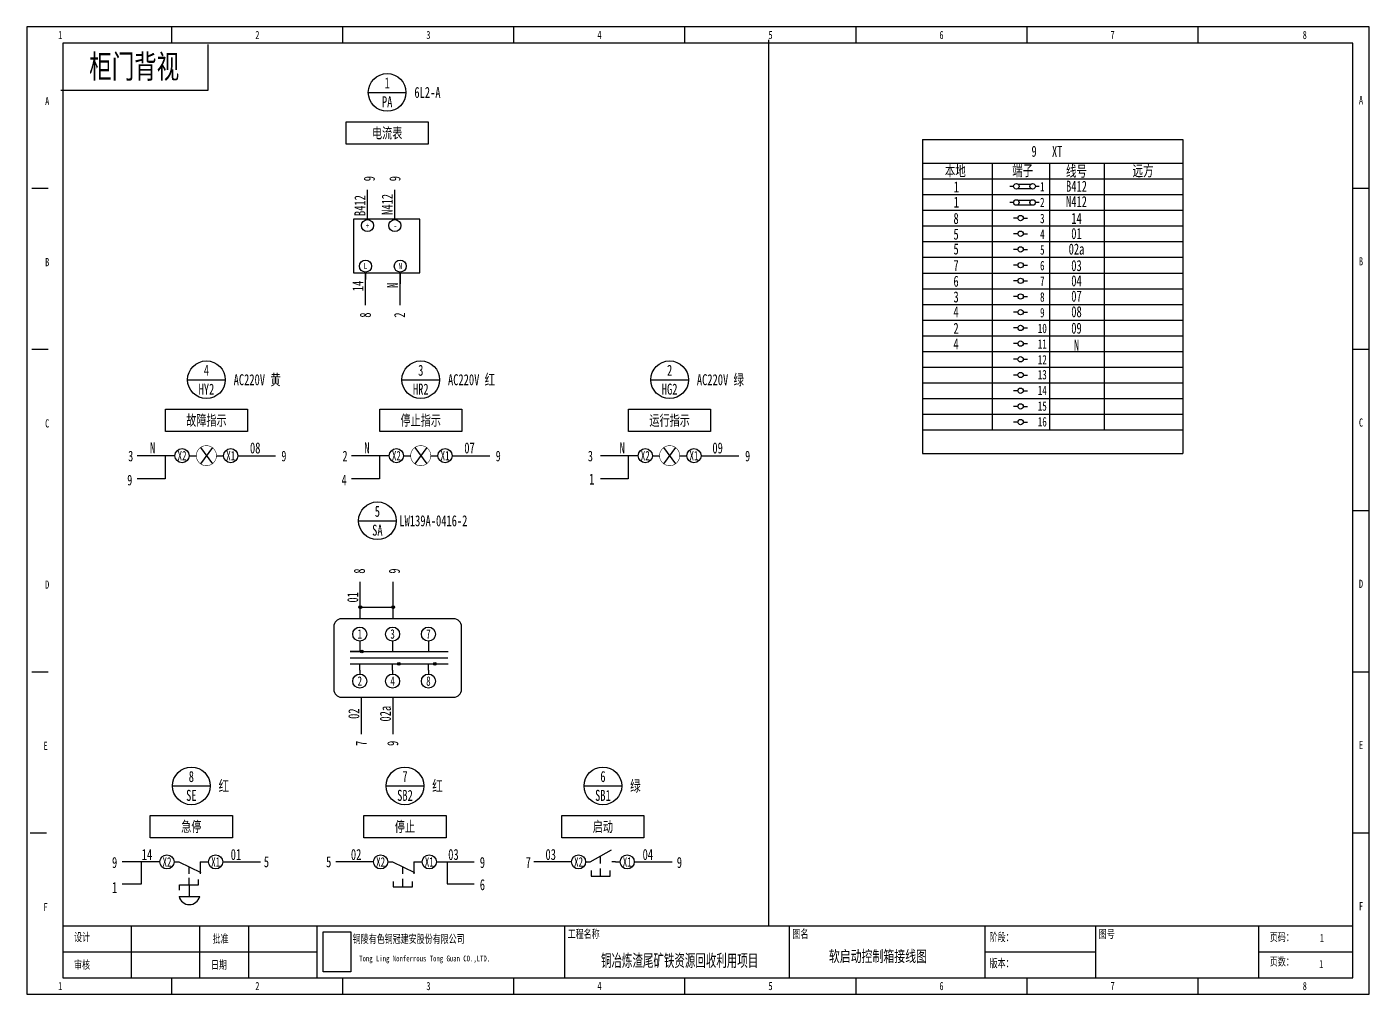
# Model space of a CAD drawing. Header units: millimetres. Extents: x 401220 to 2750366, y -101310 to 943175.
# Drawn here: x 1387354 to 1447973, y 279885 to 323583 of the extents above; entities that cross this region are included whole.
import ezdxf
from ezdxf.enums import TextEntityAlignment as Align

# ---------------------------------------------------------------- set-up
doc = ezdxf.new("R2010")
doc.units = ezdxf.units.MM
doc.linetypes.add('事故照明', pattern=[800, 600, 0, -200, 0])
doc.layers.add('SW', color=8, linetype='Continuous', lineweight=20)
doc.styles.add('IDQSTYLE', font='NSimSun.ttf', dxfattribs={"width": 0.7})
doc.styles.add('标准', font='NSimSun.ttf', dxfattribs={"width": 0.667})

msp = doc.modelspace()

# ---------------------------------------------------------------- hatches: boundary and pattern name
h = msp.add_hatch(color=256)
h.dxf.hatch_style = 1
h.paths.add_polyline_path([(1402475.82452, 297360.98523, 0.4142135624), (1402412.70683, 297424.10291), (1402412.70683, 297297.86755, 0.4142135624)])
h.paths.add_polyline_path([(1402412.70683, 297424.10291, 0.4142135624), (1402349.58915, 297360.98523, 0.4142135624), (1402412.70683, 297297.86755)])
h = msp.add_hatch(color=256)
h.dxf.hatch_style = 1
h.paths.add_polyline_path([(1403964.47824, 297360.98523, 0.4142135624), (1403901.36056, 297424.10291), (1403901.36056, 297297.86755, 0.4142135624)])
h.paths.add_polyline_path([(1403901.36056, 297424.10291, 0.4142135624), (1403838.24288, 297360.98523, 0.4142135624), (1403901.36056, 297297.86755)])
h = msp.add_hatch(color=256)
h.dxf.hatch_style = 1
h.paths.add_polyline_path([(1402549.81219, 295368.79678, 1), (1402426.7895, 295368.79678)])
h.paths.add_polyline_path([(1402426.7895, 295368.79678, 1), (1402549.81219, 295368.79678)])
h = msp.add_hatch(color=256)
h.dxf.hatch_style = 1
h.paths.add_polyline_path([(1404094.49238, 294801.51967), (1404217.51508, 294801.51967, 1)])
h.paths.add_polyline_path([(1404217.51508, 294801.51967), (1404094.49238, 294801.51967, 1)])
h = msp.add_hatch(color=256)
h.dxf.hatch_style = 1
h.paths.add_polyline_path([(1405711.78945, 294801.51967), (1405834.81214, 294801.51967, 1)])
h.paths.add_polyline_path([(1405834.81214, 294801.51967), (1405711.78945, 294801.51967, 1)])

# ---------------------------------------------------------------- linework, layer by layer
at = {"ltscale": 4}
for p, q in [((1393901.5004, 322847.67224), (1393901.5004, 323583.33771)), ((1401625.98778, 322847.67224), (1401625.98778, 323583.33771)), ((1409350.47517, 322847.67224), (1409350.47517, 323583.33771)), ((1417074.96255, 322847.67224), (1417074.96255, 323583.33771)), ((1424799.44993, 322847.67224), (1424799.44993, 323583.33771)), ((1432523.93731, 322847.67224), (1432523.93731, 323583.33771)), ((1440248.42469, 322847.67224), (1440248.42469, 323583.33771)), ((1387574.77741, 316300.24961), (1388310.44287, 316300.24961)), ((1431914.53628, 316376.93179), (1431747.45884, 316376.93179)), ((1433067.50372, 316377.04034), (1432900.42628, 316377.04034)), ((1447237.2466, 316300.24961), (1447972.91207, 316300.24961)), ((1431914.20694, 315647.91165), (1431747.1295, 315647.91165)), ((1433067.17439, 315648.0202), (1432900.09695, 315648.0202)), ((1432112.19447, 314945.73174), (1431912.84433, 314945.73174)), ((1432351.41464, 314945.73174), (1432550.76478, 314945.73174)), ((1432112.19449, 314236.63535), (1431912.84435, 314236.63535)), ((1432351.41466, 314236.63535), (1432550.7648, 314236.63535)), ((1432112.19451, 313527.53896), (1431912.84437, 313527.53896)), ((1432351.41467, 313527.53896), (1432550.76481, 313527.53896)), ((1432112.19447, 312818.44258), (1431912.84433, 312818.44258)), ((1432112.19447, 312818.44258), (1431912.84433, 312818.44258)), ((1432351.41464, 312818.44258), (1432550.76478, 312818.44258)), ((1432351.41464, 312818.44258), (1432550.76478, 312818.44258)), ((1432112.19449, 312109.34619), (1431912.84435, 312109.34619)), ((1432351.41466, 312109.34619), (1432550.7648, 312109.34619)), ((1432112.19451, 311400.2498), (1431912.84437, 311400.2498)), ((1432351.41467, 311400.2498), (1432550.76481, 311400.2498)), ((1432112.19447, 310691.15341), (1431912.84433, 310691.15341)), ((1432351.41464, 310691.15341), (1432550.76478, 310691.15341)), ((1432112.19447, 309982.05703), (1431912.84433, 309982.05703)), ((1432351.41464, 309982.05703), (1432550.76478, 309982.05703)), ((1432112.19456, 309272.96064), (1431912.84442, 309272.96064)), ((1432351.41473, 309272.96064), (1432550.76487, 309272.96064)), ((1387574.77741, 309017.16151), (1388310.44287, 309017.16151)), ((1432112.19447, 308563.86425), (1431912.84433, 308563.86425)), ((1432351.41464, 308563.86425), (1432550.76478, 308563.86425)), ((1447237.2466, 309017.16151), (1447972.91207, 309017.16151)), ((1432112.19449, 307854.76786), (1431912.84435, 307854.76786)), ((1432351.41466, 307854.76786), (1432550.7648, 307854.76786)), ((1432112.19451, 307145.67148), (1431912.84437, 307145.67148)), ((1432351.41467, 307145.67148), (1432550.76481, 307145.67148)), ((1432112.19449, 306436.57509), (1431912.84435, 306436.57509)), ((1432351.41466, 306436.57509), (1432550.7648, 306436.57509)), ((1432112.19451, 305727.4787), (1431912.84437, 305727.4787)), ((1432351.41467, 305727.4787), (1432550.76481, 305727.4787)), ((1447237.2466, 301734.0734), (1447972.91207, 301734.0734)), ((1387574.77741, 294450.9853), (1388310.44287, 294450.9853)), ((1447237.2466, 294450.9853), (1447972.91207, 294450.9853)), ((1387501.21086, 287167.8972), (1388236.87632, 287167.8972)), ((1447237.2466, 287167.8972), (1447972.91207, 287167.8972)), ((1388972.54179, 282974.60405), (1447237.2466, 282974.60405)), ((1392062.33674, 282974.60405), (1392062.33674, 280620.47456)), ((1395152.13169, 282974.60405), (1395152.13169, 280620.47456)), ((1397359.12809, 282974.60405), (1397359.12809, 280620.47456)), ((1400448.92304, 282974.60405), (1400448.92304, 280620.47456)), ((1411631.03811, 282974.60405), (1411631.03811, 280620.47456)), ((1421783.22152, 282974.60405), (1421783.22152, 280620.47456)), ((1430611.2071, 282974.60405), (1430611.2071, 280620.47456)), ((1435613.73226, 282974.60405), (1435613.73226, 280620.47456)), ((1442970.38691, 282974.60405), (1442970.38691, 280620.47456)), ((1388972.54179, 281797.53931), (1400448.92304, 281797.53931)), ((1430611.2071, 281797.53931), (1435613.73226, 281797.53931)), ((1442970.38691, 281797.53931), (1447237.2466, 281797.53931)), ((1393901.5004, 279884.8091), (1393901.5004, 280620.47456)), ((1401625.98778, 279884.8091), (1401625.98778, 280620.47456)), ((1409350.47517, 279884.8091), (1409350.47517, 280620.47456)), ((1417074.96255, 279884.8091), (1417074.96255, 280620.47456)), ((1424799.44993, 279884.8091), (1424799.44993, 280620.47456)), ((1432523.93731, 279884.8091), (1432523.93731, 280620.47456)), ((1440248.42469, 279884.8091), (1440248.42469, 280620.47456))]:
    msp.add_line(p, q, dxfattribs=at)
for p, q in [((1397169.90174, 322847.67224), (1388972.54179, 322847.67224)), ((1420848.91454, 322995.36428), (1420848.91454, 282974.60405)), ((1388884.2501, 320729.92087), (1395544.43876, 320729.92087)), ((1402774.43283, 320622.29691), (1404476.26416, 320622.29691)), ((1401772.88524, 319291.7624), (1405477.81176, 319291.7624)), ((1401772.88524, 318282.22356), (1401772.88524, 319291.7624)), ((1405477.81176, 319291.7624), (1405477.81176, 318282.22356)), ((1405477.81176, 318282.22356), (1401772.88524, 318282.22356)), ((1427805.67353, 318489.95979), (1427805.67355, 317426.31521)), ((1427805.67353, 318489.95979), (1439151.21573, 318489.95979)), ((1428212.25448, 318489.95979), (1439557.79669, 318489.95979)), ((1439557.79669, 318489.95979), (1439557.79671, 317426.31521)), ((1427805.67355, 317426.31521), (1439557.79671, 317426.31521)), ((1427805.67355, 317426.31521), (1427805.67357, 316717.21882)), ((1430942.60078, 317426.31521), (1430942.6008, 316717.21882)), ((1433530.4774, 317426.31521), (1433530.47742, 316717.21882)), ((1436013.48214, 317426.31521), (1436013.48216, 316717.21882)), ((1439557.79671, 317426.31521), (1439557.79673, 316717.21882)), ((1427805.6741, 316717.21874), (1427805.67412, 316008.12235)), ((1427805.6741, 316717.21874), (1427805.67412, 316008.12235)), ((1427805.6741, 316717.21874), (1439151.2163, 316717.21874)), ((1428212.25506, 316717.21874), (1439557.79726, 316717.21874)), ((1430942.60135, 316717.21874), (1430942.60137, 316008.12235)), ((1432110.78192, 316481.34346), (1432703.72567, 316481.14403)), ((1433530.47797, 316717.21874), (1433530.47799, 316008.12235)), ((1436012.31532, 316717.21874), (1436012.31534, 316008.12235)), ((1439557.79726, 316717.21874), (1439557.79728, 316008.12235)), ((1439557.79726, 316717.21874), (1439557.79728, 316008.12235)), ((1402737.14644, 314902.14693), (1402737.14644, 316221.60595)), ((1403970.21446, 314902.14693), (1403970.21446, 316221.60595)), ((1427805.67412, 316008.12235), (1427805.67414, 315299.02596)), ((1427805.67412, 316008.12235), (1427805.67414, 315299.02596)), ((1427805.67412, 316008.12235), (1439151.21632, 316008.12235)), ((1428212.25508, 316008.12235), (1439557.79728, 316008.12235)), ((1430942.60137, 316008.12235), (1430942.60139, 315299.02596)), ((1432112.06504, 316273.39618), (1432703.6557, 316273.12893)), ((1433530.47799, 316008.12235), (1433530.47801, 315299.02596)), ((1436012.31534, 316008.12235), (1436012.31536, 315299.02596)), ((1439557.79728, 316008.12235), (1439557.7973, 315299.02596)), ((1439557.79728, 316008.12235), (1439557.7973, 315299.02596)), ((1403970.21446, 314902.14693), (1403970.21446, 315785.15493)), ((1427805.67357, 315299.02605), (1427805.67359, 314589.92966)), ((1427805.67357, 315299.02605), (1427805.67359, 314589.92966)), ((1427805.67357, 315299.02605), (1439151.21577, 315299.02605)), ((1427805.67414, 315299.02596), (1439151.21634, 315299.02596)), ((1428212.25453, 315299.02605), (1439557.79673, 315299.02605)), ((1428212.2551, 315299.02596), (1439557.7973, 315299.02596)), ((1430942.60082, 315299.02605), (1430942.60084, 314589.92966)), ((1432110.45259, 315752.32332), (1432703.39633, 315752.12389)), ((1432111.73571, 315544.37604), (1432703.32637, 315544.10879)), ((1433530.47744, 315299.02605), (1433530.47746, 314589.92966)), ((1436012.3148, 315299.02605), (1436012.31481, 314589.92966)), ((1439557.79673, 315299.02605), (1439557.79675, 314589.92966)), ((1439557.79673, 315299.02605), (1439557.79675, 314589.92966)), ((1427805.67359, 314589.92966), (1427805.67361, 313880.83327)), ((1427805.67359, 314589.92966), (1427805.67361, 313880.83327)), ((1427805.67359, 314589.92966), (1439151.21579, 314589.92966)), ((1428212.25455, 314589.92966), (1439557.79675, 314589.92966)), ((1430942.60084, 314589.92966), (1430942.60086, 313880.83327)), ((1433530.47746, 314589.92966), (1433530.47748, 313880.83327)), ((1436012.31481, 314589.92966), (1436012.31483, 313880.83327)), ((1439557.79675, 314589.92966), (1439557.79677, 313880.83327)), ((1439557.79675, 314589.92966), (1439557.79677, 313880.83327)), ((1427805.67361, 313880.83327), (1427805.67363, 313171.73689)), ((1427805.67361, 313880.83327), (1427805.67363, 313171.73689)), ((1427805.67361, 313880.83327), (1439151.21581, 313880.83327)), ((1428212.25457, 313880.83327), (1439557.79677, 313880.83327)), ((1430942.60086, 313880.83327), (1430942.60087, 313171.73689)), ((1433530.47748, 313880.83327), (1433530.4775, 313171.73689)), ((1436012.31483, 313880.83327), (1436012.31485, 313171.73689)), ((1439557.79677, 313880.83327), (1439557.79679, 313171.73689)), ((1439557.79677, 313880.83327), (1439557.79679, 313171.73689)), ((1427805.67363, 313171.73689), (1427805.67365, 312462.6405)), ((1427805.67363, 313171.73689), (1427805.67365, 312462.6405)), ((1427805.67363, 313171.73689), (1439151.21583, 313171.73689)), ((1428212.25459, 313171.73689), (1439557.79679, 313171.73689)), ((1430942.60087, 313171.73689), (1430942.60089, 312462.6405)), ((1433530.4775, 313171.73689), (1433530.47751, 312462.6405)), ((1436012.31485, 313171.73689), (1436012.31487, 312462.6405)), ((1439557.79679, 313171.73689), (1439557.79681, 312462.6405)), ((1439557.79679, 313171.73689), (1439557.79681, 312462.6405)), ((1402647.9022, 312475.68594), (1402647.9022, 312173.28594)), ((1402647.9022, 311156.22692), (1402647.9022, 312475.68594)), ((1402647.9022, 311014.29958), (1402647.9022, 312333.75859)), ((1404216.52623, 312475.68594), (1404216.52623, 311979.74994)), ((1404216.52623, 311156.22692), (1404216.52623, 312475.68594)), ((1404216.52623, 311014.29958), (1404216.52623, 312333.75859)), ((1427805.67365, 312462.6405), (1427805.67367, 311753.54411)), ((1427805.67365, 312462.6405), (1427805.67367, 311753.54411)), ((1427805.67365, 312462.6405), (1439151.21585, 312462.6405)), ((1428212.25461, 312462.6405), (1439557.79681, 312462.6405)), ((1430942.60089, 312462.6405), (1430942.60091, 311753.54411)), ((1433530.47751, 312462.6405), (1433530.47753, 311753.54411)), ((1436012.31487, 312462.6405), (1436012.31489, 311753.54411)), ((1439557.79681, 312462.6405), (1439557.79683, 311753.54411)), ((1439557.79681, 312462.6405), (1439557.79683, 311753.54411)), ((1427805.67367, 311753.54411), (1427805.67369, 311044.44772)), ((1427805.67367, 311753.54411), (1427805.67369, 311044.44772)), ((1427805.67367, 311753.54411), (1439151.21587, 311753.54411)), ((1428212.25463, 311753.54411), (1439557.79683, 311753.54411)), ((1430942.60091, 311753.54411), (1430942.60093, 311044.44772)), ((1433530.47753, 311753.54411), (1433530.47755, 311044.44772)), ((1436012.31489, 311753.54411), (1436012.31491, 311044.44772)), ((1439557.79683, 311753.54411), (1439557.79685, 311044.44772)), ((1439557.79683, 311753.54411), (1439557.79685, 311044.44772)), ((1427805.67369, 311044.44772), (1427805.67371, 310335.35134)), ((1427805.67369, 311044.44772), (1427805.67371, 310335.35134)), ((1427805.67369, 311044.44772), (1439151.21589, 311044.44772)), ((1428212.25465, 311044.44772), (1439557.79685, 311044.44772)), ((1430942.60093, 311044.44772), (1430942.60095, 310335.35134)), ((1433530.47755, 311044.44772), (1433530.47757, 310335.35134)), ((1436012.31491, 311044.44772), (1436012.31493, 310335.35134)), ((1439557.79685, 311044.4477), (1439557.79687, 310335.35131)), ((1427805.67371, 310335.35134), (1427805.67372, 309626.25495)), ((1427805.67371, 310335.35134), (1427805.67372, 309626.25495)), ((1427805.67371, 310335.35134), (1439151.21591, 310335.35134)), ((1428212.25466, 310335.35134), (1439557.79687, 310335.35134)), ((1430942.60095, 310335.35134), (1430942.60097, 309626.25495)), ((1433530.47757, 310335.35134), (1433530.47759, 309626.25495)), ((1436012.31493, 310335.35134), (1436012.31495, 309626.25495)), ((1439557.79687, 310335.35131), (1439557.79688, 309626.25493)), ((1427805.67372, 309626.25495), (1427805.67374, 308917.15856)), ((1427805.67372, 309626.25495), (1427805.67374, 308917.15856)), ((1427805.67372, 309626.25495), (1439151.21593, 309626.25495)), ((1428212.25468, 309626.25495), (1439557.79688, 309626.25495)), ((1430942.60097, 309626.25495), (1430942.60099, 308917.15856)), ((1433530.47759, 309626.25495), (1433530.47761, 308917.15856)), ((1436012.31495, 309626.25495), (1436012.31497, 308917.15856)), ((1439557.79688, 309626.25495), (1439557.7969, 308917.15856)), ((1439557.79688, 309626.25495), (1439557.7969, 308917.15856)), ((1427805.67374, 308917.15856), (1427805.67376, 308208.06217)), ((1427805.67374, 308917.15856), (1427805.67376, 308208.06217)), ((1427805.67374, 308917.15856), (1439151.21594, 308917.15856)), ((1428212.2547, 308917.15856), (1439557.7969, 308917.15856)), ((1430942.60099, 308917.15856), (1430942.60101, 308208.06217)), ((1433530.47761, 308917.15856), (1433530.47763, 308208.06217)), ((1436012.31497, 308917.15856), (1436012.31499, 308208.06217)), ((1439557.7969, 308917.15856), (1439557.79692, 308208.06217)), ((1439557.7969, 308917.15856), (1439557.79692, 308208.06217)), ((1427805.67376, 308208.06217), (1427805.67378, 307498.96579)), ((1427805.67376, 308208.06217), (1427805.67378, 307498.96579)), ((1427805.67376, 308208.06217), (1439151.21596, 308208.06217)), ((1428212.25472, 308208.06217), (1439557.79692, 308208.06217)), ((1430942.60101, 308208.06217), (1430942.60103, 307498.96579)), ((1433530.47763, 308208.06217), (1433530.47765, 307498.96579)), ((1436012.31499, 308208.06217), (1436012.315, 307498.96579)), ((1439557.79692, 308208.06217), (1439557.79694, 307498.96579)), ((1439557.79692, 308208.06217), (1439557.79694, 307498.96579)), ((1394612.6561, 307643.00494), (1396314.48743, 307643.00494)), ((1404292.11421, 307643.00494), (1405993.94554, 307643.00494)), ((1415532.09376, 307643.00494), (1417233.92509, 307643.00494)), ((1427805.67378, 307498.96579), (1427805.6738, 306789.8694)), ((1427805.67378, 307498.96579), (1427805.6738, 306789.8694)), ((1427805.67378, 307498.96579), (1439151.21598, 307498.96579)), ((1428212.25474, 307498.96579), (1439557.79694, 307498.96579)), ((1430942.60103, 307498.96579), (1430942.60105, 306789.8694)), ((1433530.47765, 307498.96579), (1433530.47767, 306789.8694)), ((1436012.315, 307498.96579), (1436012.31502, 306789.8694)), ((1439557.79694, 307498.96579), (1439557.79696, 306789.8694)), ((1439557.79694, 307498.96579), (1439557.79696, 306789.8694)), ((1427805.67376, 306789.8694), (1427805.67378, 306080.77301)), ((1427805.67376, 306789.8694), (1427805.67378, 306080.77301)), ((1427805.67376, 306789.8694), (1439151.21596, 306789.8694)), ((1427805.6738, 306789.8694), (1439151.216, 306789.8694)), ((1428212.25472, 306789.8694), (1439557.79692, 306789.8694)), ((1428212.25476, 306789.8694), (1439557.79696, 306789.8694)), ((1430942.60101, 306789.8694), (1430942.60103, 306080.77301)), ((1433530.47763, 306789.8694), (1433530.47765, 306080.77301)), ((1436012.31499, 306789.8694), (1436012.315, 306080.77301)), ((1439557.79692, 306789.8694), (1439557.79694, 306080.77301)), ((1439557.79692, 306789.8694), (1439557.79694, 306080.77301)), ((1393611.1085, 306312.47043), (1397316.03502, 306312.47043)), ((1393611.1085, 305302.93159), (1393611.1085, 306312.47043)), ((1397316.03502, 306312.47043), (1397316.03502, 305302.93159)), ((1403290.56661, 306312.47043), (1406995.49313, 306312.47043)), ((1403290.56661, 305302.93159), (1403290.56661, 306312.47043)), ((1406995.49313, 306312.47043), (1406995.49313, 305302.93159)), ((1414530.54617, 306312.47043), (1418235.47269, 306312.47043)), ((1414530.54617, 305302.93159), (1414530.54617, 306312.47043)), ((1418235.47269, 306312.47043), (1418235.47269, 305302.93159)), ((1427805.67378, 306080.77301), (1427805.6738, 305371.67662)), ((1427805.67378, 306080.77301), (1427805.6738, 305371.67662)), ((1427805.67378, 306080.77301), (1439151.21598, 306080.77301)), ((1428212.25474, 306080.77301), (1439557.79694, 306080.77301)), ((1430942.60103, 306080.77301), (1430942.60105, 305371.67662)), ((1433530.47765, 306080.77301), (1433530.47767, 305371.67662)), ((1436012.315, 306080.77301), (1436012.31502, 305371.67662)), ((1439557.79694, 306080.77301), (1439557.79696, 305371.67662)), ((1439557.79694, 306080.77301), (1439557.79696, 305371.67662)), ((1397316.03502, 305302.93159), (1393611.1085, 305302.93159)), ((1406995.49313, 305302.93159), (1403290.56661, 305302.93159)), ((1418235.47269, 305302.93159), (1414530.54617, 305302.93159)), ((1427805.6738, 305371.67662), (1427805.67382, 304662.58024)), ((1427805.6738, 305371.67662), (1427805.67382, 304662.58024)), ((1427805.6738, 305371.67662), (1439151.216, 305371.67662)), ((1427805.67384, 305371.67662), (1427805.67387, 304308.03204)), ((1427805.67385, 305017.12843), (1427805.67387, 304308.03204)), ((1427805.67385, 305017.12843), (1427805.67387, 304308.03204)), ((1428212.25476, 305371.67662), (1439557.79696, 305371.67662)), ((1439557.79696, 305371.67662), (1439557.79698, 304662.58024)), ((1439557.79696, 305371.67662), (1439557.79698, 304662.58024)), ((1439557.797, 305371.67662), (1439557.79703, 304308.03204)), ((1395189.86109, 304574.03578), (1395734.44711, 303847.92108)), ((1404869.3192, 304574.03578), (1405413.90522, 303847.92108)), ((1416109.29875, 304574.03578), (1416653.88478, 303847.92108)), ((1427805.67387, 304308.03204), (1439151.21607, 304308.03204)), ((1428212.25483, 304308.03204), (1439557.79703, 304308.03204)), ((1394045.37899, 304210.97826), (1392343.54766, 304210.97826)), ((1393595.32003, 304210.97826), (1393595.32003, 303161.16961)), ((1394682.14788, 304210.97837), (1394894.87699, 304210.97843)), ((1394894.87699, 304210.97843), (1395008.33241, 304210.97843)), ((1395915.97579, 304210.97843), (1396029.43121, 304210.97843)), ((1396029.43121, 304210.97843), (1396242.15993, 304210.97837)), ((1396881.76454, 304210.97826), (1398583.59587, 304210.97826)), ((1403724.8371, 304210.97826), (1402023.00577, 304210.97826)), ((1403274.77814, 304210.97826), (1403274.77814, 303161.16961)), ((1404361.60599, 304210.97837), (1404574.3351, 304210.97843)), ((1404574.3351, 304210.97843), (1404687.79052, 304210.97843)), ((1405595.4339, 304210.97843), (1405708.88932, 304210.97843)), ((1405708.88932, 304210.97843), (1405921.61804, 304210.97837)), ((1406561.22265, 304210.97826), (1408263.05398, 304210.97826)), ((1414964.81665, 304210.97826), (1413262.98532, 304210.97826)), ((1414514.7577, 304210.97826), (1414514.7577, 303161.16961)), ((1415601.58555, 304210.97837), (1415814.31465, 304210.97843)), ((1415814.31465, 304210.97843), (1415927.77008, 304210.97843)), ((1416835.41345, 304210.97843), (1416948.86887, 304210.97843)), ((1416948.86887, 304210.97843), (1417161.5976, 304210.97837)), ((1417801.2022, 304210.97826), (1419503.03353, 304210.97826)), ((1393595.32003, 303161.16961), (1392343.54766, 303161.16961)), ((1403274.77814, 303161.16961), (1402023.00577, 303161.16961)), ((1414514.7577, 303161.16961), (1413262.98532, 303161.16961)), ((1402332.86981, 301270.91902), (1404034.70114, 301270.91902)), ((1402412.70683, 296844.38789), (1402412.70683, 298505.92839)), ((1403901.36056, 296844.38789), (1403901.36056, 298505.92839)), ((1402412.70683, 297360.98523), (1403901.36056, 297360.98523)), ((1401212.94614, 296489.83969), (1401212.94614, 293653.45414)), ((1405254.08053, 296844.38789), (1401567.49433, 296844.38789)), ((1405148.29204, 296844.38789), (1401567.49433, 296844.38789)), ((1406630.22056, 296844.38789), (1402943.63436, 296844.38789)), ((1406524.43207, 296844.38789), (1402943.63436, 296844.38789)), ((1406984.76855, 293653.45414), (1406984.76855, 296489.83969)), ((1402389.41432, 295828.89147), (1402389.41432, 295652.4353)), ((1403871.21948, 295828.89147), (1403871.21948, 295652.4353)), ((1405488.51654, 295828.89147), (1405488.51654, 295652.4353)), ((1402389.4143, 295368.79674), (1401947.8811, 295368.79678)), ((1401947.8811, 295368.79678), (1406386.60569, 295368.79678)), ((1402389.41432, 295652.4353), (1402389.4143, 295368.79674)), ((1403871.21948, 295652.4353), (1403871.21945, 295368.79674)), ((1405488.51654, 295652.4353), (1405488.51652, 295368.79674)), ((1401947.88105, 294801.51967), (1406379.30908, 294801.51967)), ((1402389.41423, 294517.88108), (1402389.41425, 294801.51963)), ((1403871.21938, 294517.88108), (1403871.21941, 294801.51963)), ((1405488.51645, 294517.88108), (1405488.51647, 294801.51963)), ((1402389.41432, 294517.88108), (1402389.41432, 294344.33744)), ((1403871.21948, 294517.88108), (1403871.21948, 294344.33744)), ((1405488.51654, 294517.88108), (1405488.51654, 294344.33744)), ((1401567.49433, 293298.90595), (1405217.90349, 293298.90595)), ((1402472.95183, 291637.36545), (1402472.95183, 293298.90595)), ((1402943.63436, 293298.90595), (1406630.22036, 293298.90595)), ((1403896.16475, 291637.36545), (1403896.16475, 293298.90595)), ((1393932.31505, 289291.07868), (1395634.14638, 289291.07868)), ((1403580.14547, 289291.07868), (1405281.9768, 289291.07868)), ((1412519.02977, 289291.07868), (1414220.8611, 289291.07868)), ((1392930.76745, 287960.54417), (1396635.69397, 287960.54417)), ((1392930.76745, 286951.00533), (1392930.76745, 287960.54417)), ((1396635.69397, 287960.54417), (1396635.69397, 286951.00533)), ((1402578.59788, 287960.54417), (1406283.5244, 287960.54417)), ((1402578.59788, 286951.00533), (1402578.59788, 287960.54417)), ((1406283.5244, 287960.54417), (1406283.5244, 286951.00533)), ((1411517.48218, 287960.54417), (1415222.4087, 287960.54417)), ((1411517.48218, 286951.00533), (1411517.48218, 287960.54417)), ((1415222.4087, 287960.54417), (1415222.4087, 286951.00533)), ((1396635.69397, 286951.00533), (1392930.76745, 286951.00533)), ((1406283.5244, 286951.00533), (1402578.59788, 286951.00533)), ((1415222.4087, 286951.00533), (1411517.48218, 286951.00533)), ((1412801.25066, 285859.05216), (1413756.95013, 286406.10548)), ((1393365.03794, 285859.052), (1391663.20661, 285859.052)), ((1392514.12227, 285859.052), (1392514.12227, 284846.91507)), ((1394001.80683, 285859.05211), (1394214.53594, 285859.05216)), ((1394214.53594, 285859.05216), (1395213.30744, 285385.12825)), ((1394683.49158, 285324.23523), (1394683.49158, 285636.5295)), ((1395182.68668, 285859.05216), (1395182.6866, 285326.91679)), ((1395182.68668, 285859.05216), (1395561.81889, 285859.05211)), ((1396201.42349, 285859.052), (1397903.25482, 285859.052)), ((1403012.86836, 285859.052), (1401311.03703, 285859.052)), ((1403649.63726, 285859.05211), (1403862.36637, 285859.05216)), ((1403862.36637, 285859.05216), (1404861.13787, 285385.12825)), ((1404333.56248, 285323.17212), (1404333.56248, 285635.46638)), ((1404830.5171, 285859.05216), (1404830.51702, 285326.91679)), ((1404830.5171, 285859.05216), (1405209.64931, 285859.05211)), ((1405849.25391, 285859.052), (1407551.08524, 285859.052)), ((1406341.6709, 285859.052), (1406341.6709, 284969.61927)), ((1411951.75266, 285859.052), (1410249.92133, 285859.052)), ((1412588.52156, 285859.05211), (1412801.25066, 285859.05216)), ((1413267.23207, 285783.98731), (1413267.23207, 286117.80427)), ((1413267.23207, 285220.65807), (1413267.23207, 285554.47503)), ((1413935.80488, 285859.05216), (1413766.5057, 285859.05216)), ((1413935.80488, 285859.05216), (1414148.53361, 285859.05211)), ((1414788.13821, 285859.052), (1416489.96954, 285859.052)), ((1394680.51735, 284823.54287), (1394680.51735, 285135.83713)), ((1395112.90197, 284823.54287), (1395112.90197, 285067.04084)), ((1403901.17785, 284971.14671), (1403901.17785, 284727.64873)), ((1404333.56248, 284727.64873), (1404333.56248, 285087.567)), ((1404765.9471, 284727.64873), (1404765.9471, 284971.14671)), ((1406341.6709, 284969.61927), (1406341.6709, 284869.39542)), ((1412834.84745, 285464.15605), (1412834.84745, 285220.65807)), ((1412834.84745, 285220.65807), (1413699.61669, 285220.65807)), ((1413699.61669, 285220.65807), (1413699.61669, 285464.15605)), ((1392514.12227, 284846.91507), (1391663.20661, 284846.91507)), ((1394226.84362, 284303.26682), (1395159.7596, 284303.26682)), ((1394248.13272, 284590.25038), (1394248.13272, 284823.54287)), ((1394248.13272, 284823.54287), (1395112.90197, 284823.54287)), ((1394680.51735, 284823.54287), (1394680.51735, 284303.26682)), ((1403901.17785, 284727.64873), (1404765.9471, 284727.64873)), ((1406341.6709, 284869.39542), (1407551.08524, 284869.39542))]:
    msp.add_line(p, q)
at = {"linetype": '事故照明'}
msp.add_line((1401947.88105, 295080.06144), (1406364.71585, 295080.06144), dxfattribs=at)
at = {"ltscale": 4}
for points in [[(1387354.07777, 279884.8091), (1447972.91207, 279884.8091), (1447972.91207, 323583.33771), (1387354.07777, 323583.33771)], [(1388972.54179, 280620.47456), (1447237.2466, 280620.47456), (1447237.2466, 322847.67224), (1388972.54179, 322847.67224)]]:
    msp.add_lwpolyline(points, close=True, dxfattribs=at)
for points in [[(1395544.43876, 320729.92087), (1395544.43876, 322790.78305)], [(1395734.44711, 304574.03578), (1395189.86109, 303847.92108)], [(1405413.90522, 304574.03578), (1404869.3192, 303847.92108)], [(1416653.88478, 304574.03578), (1416109.29875, 303847.92108)]]:
    msp.add_lwpolyline(points)
for points in [[(1402107.66749, 314902.14693), (1402107.66749, 312475.68594), (1405103.46399, 312475.68594), (1405103.46399, 314902.14693)], [(1400736.7646, 282707.19141), (1401992.28702, 282707.19141), (1401992.28702, 280887.30447), (1400736.7646, 280887.30447)]]:
    msp.add_lwpolyline(points, close=True)
at = {"const_width": 22.69108}
for points in [[(1395008.33241, 304210.97843, 1), (1395915.97579, 304210.97843, 1)], [(1404687.79052, 304210.97843, 1), (1405595.4339, 304210.97843, 1)], [(1415927.77008, 304210.97843, 1), (1416835.41345, 304210.97843, 1)]]:
    msp.add_lwpolyline(points, format="xyb", close=True, dxfattribs=at)
for centre, radius in [((1403625.3485, 320622.29691), 850.91567), ((1402737.14644, 314602.77093), 272.16), ((1403970.21446, 314602.77093), 272.16), ((1402647.9022, 312775.06194), 272.16), ((1404216.52623, 312775.06194), 272.16), ((1395463.57176, 307643.00494), 850.91567), ((1405143.02987, 307643.00494), 850.91567), ((1416383.00943, 307643.00494), 850.91567), ((1394363.05451, 304210.97837), 319.09337), ((1396561.25331, 304210.97837), 319.09337), ((1404042.51262, 304210.97837), 319.09337), ((1406240.71142, 304210.97837), 319.09337), ((1415282.49217, 304210.97837), 319.09337), ((1417480.69097, 304210.97837), 319.09337), ((1403183.78547, 301270.91902), 850.91567), ((1402412.70683, 297360.98523), 63.11768), ((1403901.36056, 297360.98523), 63.11768), ((1402389.41432, 296147.98485), 319.09337), ((1403871.21948, 296147.98485), 319.09337), ((1405488.51654, 296147.98485), 319.09337), ((1402488.30085, 295368.79678), 61.51135), ((1404156.00373, 294801.51967), 61.51135), ((1405773.30079, 294801.51967), 61.51135), ((1402389.41432, 294025.24407), 319.09337), ((1403871.21948, 294025.24407), 319.09337), ((1405488.51654, 294025.24407), 319.09337), ((1394783.23071, 289291.07868), 850.91567), ((1404431.06114, 289291.07868), 850.91567), ((1413369.94544, 289291.07868), 850.91567), ((1393682.71346, 285859.05211), 319.09337), ((1395880.91226, 285859.05211), 319.09337), ((1403330.54388, 285859.05211), 319.09337), ((1405528.74269, 285859.05211), 319.09337), ((1412269.42818, 285859.05211), 319.09337), ((1414467.62698, 285859.05211), 319.09337)]:
    msp.add_circle(centre, radius)
at = {"ltscale": 4}
for centre, radius in [((1432040.43499, 316376.93179), 125.89871), ((1432774.52757, 316377.04034), 125.89871), ((1432040.10566, 315647.91165), 125.89871), ((1432774.19823, 315648.0202), 125.89871), ((1432231.80455, 314945.73174), 119.61008), ((1432231.80457, 314236.63535), 119.61008), ((1432231.80459, 313527.53896), 119.61008), ((1432231.80455, 312818.44258), 119.61008), ((1432231.80455, 312818.44258), 119.61008), ((1432231.80457, 312109.34619), 119.61008), ((1432231.80459, 311400.2498), 119.61008), ((1432231.80455, 310691.15341), 119.61008), ((1432231.80455, 309982.05703), 119.61008), ((1432231.80465, 309272.96064), 119.61008), ((1432231.80455, 308563.86425), 119.61008), ((1432231.80457, 307854.76786), 119.61008), ((1432231.80459, 307145.67148), 119.61008), ((1432231.80457, 306436.57509), 119.61008), ((1432231.80459, 305727.4787), 119.61008)]:
    msp.add_circle(centre, radius, dxfattribs=at)
for centre, radius, start, end in [((1401567.49433, 296489.83969), 354.54819, 90, 180), ((1406630.22036, 296489.83969), 354.54819, 0, 90), ((1401567.49433, 293653.45414), 354.54819, 180, 270), ((1406630.22036, 293653.45414), 354.54819, 270, 0), ((1394693.30161, 284407.26976), 477.91178, 192.5692546098, 347.4307453902)]:
    msp.add_arc(centre, radius, start, end)
for p in [(1395462.1541, 304210.97843), (1405141.61221, 304210.97843), (1416381.59176, 304210.97843)]:
    msp.add_point(p)

# ---------------------------------------------------------------- texts
at = {"style": 'IDQSTYLE', "width": 0.7}
for s, p in [('1', (1388862.19197, 322921.23879)), ('2', (1397763.74409, 322921.23879)), ('3', (1405488.23147, 322921.23879)), ('4', (1413212.71886, 322921.23879)), ('5', (1420937.20624, 322921.23879)), ('6', (1428661.69362, 322921.23879)), ('7', (1436386.181, 322921.23879)), ('8', (1445067.03348, 322921.23879)), ('A', (1388273.6596, 319941.79366)), ('A', (1447605.07934, 319978.57693)), ('B', (1388273.6596, 312658.70556)), ('B', (1447605.07934, 312695.48883)), ('C', (1388273.6596, 305375.61745)), ('C', (1447605.07934, 305412.40073)), ('D', (1388273.6596, 298092.52935)), ('D', (1447605.07934, 298129.31263)), ('E', (1388200.09305, 290809.44125)), ('E', (1447605.07934, 290846.22452)), ('F', (1388200.09305, 283526.35315)), ('F', (1447605.07934, 283563.13642)), ('1', (1388862.19197, 279958.37564)), ('2', (1397763.74409, 279958.37564)), ('3', (1405488.23147, 279958.37564)), ('4', (1413212.71886, 279958.37564)), ('5', (1420937.20624, 279958.37564)), ('6', (1428661.69362, 279958.37564)), ('7', (1436386.181, 279958.37564)), ('8', (1445067.03348, 279958.37564))]:
    msp.add_text(s, height=368.5684, dxfattribs=at).set_placement(p, align=Align.BOTTOM_CENTER)
msp.add_text('柜门背视', height=1063.644581, dxfattribs=at).set_placement((1392203.02989, 321811.60536), align=Align.MIDDLE)
for s, height, p in [('1', 496.36747, (1403625.3485, 321047.75474)), ('PA', 496.367471, (1403625.3485, 320196.83908)), ('电流表', 478.640062, (1403625.3485, 318785.92395)), ('9', 496.36747, (1432842.5834, 317960.15798)), ('XT', 496.367471, (1433885.0256, 317958.1375)), ('1', 496.36747, (1429334.27887, 316350.8416)), ('1', 425.45783, (1433212.10848, 316362.67055)), ('1', 496.36747, (1429334.27887, 315664.3408)), ('2', 425.45783, (1433212.1085, 315653.57416)), ('+', 272.16, (1402737.14644, 314602.77093)), ('8', 496.36747, (1429318.35206, 314928.41116)), ('3', 425.45783, (1433212.10799, 314926.00095)), ('-', 272.16, (1403991.92376, 314602.77093)), ('5', 496.36747, (1429318.35206, 314219.31477)), ('4', 425.45783, (1433212.10801, 314216.90456)), ('5', 496.36747, (1429318.35206, 313547.56958)), ('5', 425.45783, (1433212.10803, 313507.80817)), ('@N421', 0.141819, (1433530.47748, 313526.28508)), ('L', 272.16, (1402647.9022, 312775.06194)), ('N', 272.16, (1404216.52623, 312775.06194)), ('7', 496.36747, (1429318.3521, 312801.12199)), ('6', 425.45783, (1433212.10804, 312798.71178)), ('6', 496.36747, (1429318.35212, 312092.02561)), ('7', 425.45783, (1433212.10806, 312089.6154)), ('3', 496.36747, (1429318.35206, 311382.92922)), ('8', 425.45783, (1433212.10808, 311380.51901)), ('4', 496.36747, (1429318.35206, 310710.03053)), ('9', 425.45783, (1433212.1081, 310671.42262)), ('2', 496.36747, (1429318.35217, 309964.73751)), ('10', 425.457833, (1433212.10812, 309962.32623)), ('4', 496.36747, (1429318.35206, 309255.64005)), ('11', 425.457833, (1433212.10814, 309253.22985)), ('12', 425.457833, (1433212.10816, 308544.13346)), ('4', 496.36747, (1395463.57176, 308068.46278)), ('3', 496.36747, (1405143.02987, 308068.46278)), ('2', 496.36747, (1416383.00943, 308068.46278)), ('13', 425.457833, (1433212.10814, 307871.48876)), ('HY2', 496.367471, (1395463.57176, 307217.54711)), ('HR2', 496.367471, (1405143.02987, 307217.54711)), ('HG2', 496.367471, (1416383.00943, 307217.54711)), ('14', 425.457833, (1433212.10816, 307162.39237)), ('15', 425.457833, (1433212.10814, 306453.29599)), ('故障指示', 478.640062, (1395463.57176, 305807.70101)), ('停止指示', 478.640062, (1405143.02987, 305807.70101)), ('运行指示', 478.640062, (1416383.00943, 305806.63198)), ('16', 425.457833, (1433212.10816, 305744.1996)), ('3', 478.64006, (1392043.97909, 304194.60859)), ('X2', 425.457833, (1394363.05451, 304210.97837)), ('X1', 425.457833, (1396561.25331, 304210.97837)), ('9', 478.64006, (1398961.71481, 304194.60859)), ('2', 478.64006, (1401723.4372, 304194.60859)), ('X2', 425.457833, (1404042.51262, 304210.97837)), ('X1', 425.457833, (1406240.71142, 304210.97837)), ('9', 478.64006, (1408641.17292, 304194.60859)), ('3', 478.64006, (1412803.99289, 304194.60859)), ('X2', 425.457833, (1415282.49217, 304210.97837)), ('X1', 425.457833, (1417480.69097, 304210.97837)), ('9', 478.64006, (1419904.06514, 304194.60859)), ('9', 478.64006, (1392000.67215, 303109.06978)), ('4', 478.64006, (1401680.13026, 303109.06978)), ('1', 496.36747, (1412866.32529, 303155.74623)), ('5', 496.36747, (1403183.78547, 301696.37685)), ('SA', 496.367471, (1403183.78547, 300845.46118)), ('8', 496.36747, (1394783.23071, 289716.53651)), ('7', 496.36747, (1404431.06114, 289716.53651)), ('6', 496.36747, (1413369.94544, 289716.53651)), ('SE', 496.367471, (1394783.23071, 288865.62085)), ('SB2', 496.367471, (1404431.06114, 288865.62085)), ('SB1', 496.367471, (1413369.94544, 288865.62085)), ('急停', 478.640062, (1394783.23071, 287454.70572)), ('停止', 478.640062, (1404431.06114, 287454.70572)), ('启动', 478.640062, (1413369.94544, 287454.70572)), ('X2', 425.457833, (1393682.71346, 285859.05211)), ('X1', 425.457833, (1395880.91226, 285859.05211)), ('X2', 425.457833, (1403330.54388, 285859.05211)), ('X1', 425.457833, (1405528.74269, 285859.05211)), ('X2', 425.457833, (1412269.42818, 285859.05211)), ('X1', 425.457833, (1414467.62698, 285859.05211)), ('软启动控制箱接线图', 515.995757, (1425789.12617, 281598.80664))]:
    msp.add_text(s, height=height, dxfattribs=at).set_placement(p, align=Align.MIDDLE_CENTER)
for s, height, p in [(' 6L2-A', 496.367471, (1404618.08344, 320622.29691)), (' AC220V 黄', 496.367471, (1396456.3067, 307643.00494)), (' AC220V 红', 496.367471, (1406135.76481, 307643.00494)), (' AC220V 绿', 496.367471, (1417375.74437, 307643.00494)), ('LW139A-0416-2', 496.3674713, (1404176.52042, 301270.91902)), (' 红', 496.367471, (1395775.96566, 289291.07868)), (' 红', 496.367471, (1405423.79608, 289291.07868)), (' 绿', 496.367471, (1414362.68038, 289291.07868))]:
    msp.add_text(s, height=height, dxfattribs=at).set_placement(p, align=Align.MIDDLE_LEFT)
for s, height, rotation, p in [('本地', 496.367471, 359.9999984659, (1429284.11939, 316831.54308)), ('端子', 496.367471, 359.9999984659, (1432329.45055, 316845.48507)), ('线号', 496.367471, 359.9999984659, (1434756.64801, 316817.29466)), ('远方', 496.367471, 359.9999984659, (1437763.91778, 316836.15636)), ('9', 496.36747, 89.9999984585, (1403067.12582, 316724.28348)), ('9', 496.36747, 89.9999984585, (1404224.99946, 316724.28348)), ('B412', 496.367471, 359.9999984659, (1434756.64856, 316135.68579)), ('B412', 496.367471, 89.9999984585, (1402642.8661, 315509.43045)), ('N412', 496.367471, 89.9999984585, (1403875.93413, 315562.5164)), ('N412', 496.367471, 359.9999984659, (1434756.64856, 315440.9351)), ('14', 496.367471, 359.9999984659, (1434756.64803, 314683.20275)), ('01', 496.367471, 359.9999984659, (1434756.64803, 313998.42938)), ('02a', 496.367471, 359.9999984659, (1434756.64803, 313295.88733)), ('03', 496.367471, 359.9999984659, (1434756.64803, 312549.59574)), ('04', 496.367471, 359.9999984659, (1434756.64803, 311860.86109)), ('14', 496.367471, 89.9999984585, (1402553.62186, 311876.69532)), ('N', 496.36747, 89.9999984585, (1404122.24589, 311905.26121)), ('07', 496.367471, 359.9999984659, (1434756.64803, 311169.21732)), ('8', 496.36747, 89.9999984585, (1402887.66384, 310562.58073)), ('2', 496.36747, 89.9999984585, (1404436.62422, 310562.58073)), ('08', 496.367471, 359.9999984659, (1434756.64803, 310466.48795)), ('09', 496.367471, 359.9999984659, (1434756.64803, 309723.12394)), ('N', 496.36747, 359.9999984659, (1434756.64795, 308961.94286)), ('8', 496.36747, 89.9999984585, (1402619.20093, 298997.22246)), ('9', 496.36747, 89.9999984585, (1404198.0472, 298997.22246)), ('01', 496.367471, 89.9999984585, (1402318.4265, 297811.39733)), ('02a', 496.367471, 89.9999984585, (1403793.01017, 292555.82596)), ('02', 496.367471, 89.9999984585, (1402367.44592, 292555.82596)), ('7', 496.36747, 89.9999984585, (1402705.5651, 291213.57997)), ('9', 496.36747, 89.9999984585, (1404126.06505, 291213.57997)), ('14', 496.367471, 359.9999984659, (1392780.61813, 285946.69709)), ('01', 496.367471, 359.9999984659, (1396795.63056, 285946.69709)), ('02', 496.367471, 359.9999984659, (1402224.56633, 285946.69709)), ('03', 496.367471, 359.9999984659, (1406618.7035, 285946.69709)), ('03', 496.367471, 359.9999984659, (1411012.01268, 285946.69709)), ('04', 496.367471, 359.9999984659, (1415397.978, 285946.69709)), ('9', 496.36747, 359.9999984659, (1391316.12474, 285586.82178)), ('5', 496.36747, 359.9999984659, (1398173.50975, 285618.41367)), ('5', 496.36747, 359.9999984659, (1400984.97896, 285618.41367)), ('9', 496.36747, 359.9999984659, (1407928.24676, 285586.82178)), ('7', 496.36747, 359.9999984659, (1409998.21294, 285586.82178)), ('9', 496.36747, 359.9999984659, (1416824.27385, 285586.82178)), ('1', 496.36747, 359.9999984659, (1391316.12474, 284453.19632)), ('6', 496.36747, 359.9999984659, (1407928.24676, 284582.77365))]:
    msp.add_text(s, height=height, rotation=rotation, dxfattribs=at).set_placement(p, align=Align.CENTER)
for s, height, p in [('N', 496.36747, (1393034.95669, 304312.81107)), ('08', 496.367471, (1397666.02305, 304312.81107)), ('N', 496.36747, (1402714.4148, 304312.81107)), ('07', 496.367471, (1407345.48116, 304312.81107)), ('N', 496.36747, (1414241.1688, 304312.81107)), ('09', 496.367471, (1418549.5853, 304312.81107)), ('1', 425.45783, (1402389.41432, 295943.21218)), ('3', 425.45783, (1403871.21948, 295943.21218)), ('7', 425.45783, (1405488.51654, 295943.21218)), ('2', 425.45783, (1402389.41432, 293816.6462)), ('4', 425.45783, (1403871.21948, 293816.6462)), ('8', 425.45783, (1405488.51654, 293816.6462)), ('1', 368.5684, (1445839.48222, 282238.93859)), ('1', 368.5684, (1445810.08119, 281061.87384))]:
    msp.add_text(s, height=height, dxfattribs=at).set_placement(p, align=Align.CENTER)
for s, p in [('设计', (1389487.50761, 282165.37204)), ('批准', (1395740.66407, 282091.80549)), ('工程名称', (1411778.1712, 282312.50513)), ('图名', (1421930.35461, 282312.50513)), ('阶段：', (1430831.90674, 282165.37204)), ('图号', (1435760.86535, 282312.50513)), ('页码：', (1443485.35273, 282165.37204)), ('审核', (1389487.50761, 280914.74075)), ('日期', (1395667.09752, 280914.74075)), ('版本：', (1430831.90674, 280988.3073)), ('页数：', (1443485.35273, 281061.87384))]:
    msp.add_text(s, height=368.568398, dxfattribs=at).set_placement(p, align=Align.BOTTOM_LEFT)
for s, height, p in [('铜陵有色铜冠建安股份有限公司', 368.5683979, (1402068.99262, 282564.7681)), ('Tong Ling Nonferrous Tong Guan CO.,LTD.', 265.3692465, (1402363.2588, 281629.04283))]:
    msp.add_text(s, height=height, dxfattribs=at).set_placement(p, align=Align.TOP_LEFT)
at = {"layer": 'SW', "color": 4, "linetype": 'Continuous', "lineweight": 25, "style": '标准', "width": 0.62}
msp.add_text('铜冶炼渣尾矿铁资源回收利用项目', height=560, dxfattribs=at).set_placement((1416833.72416, 281125.96072), align=Align.CENTER)

doc.saveas('drawing.dxf')
